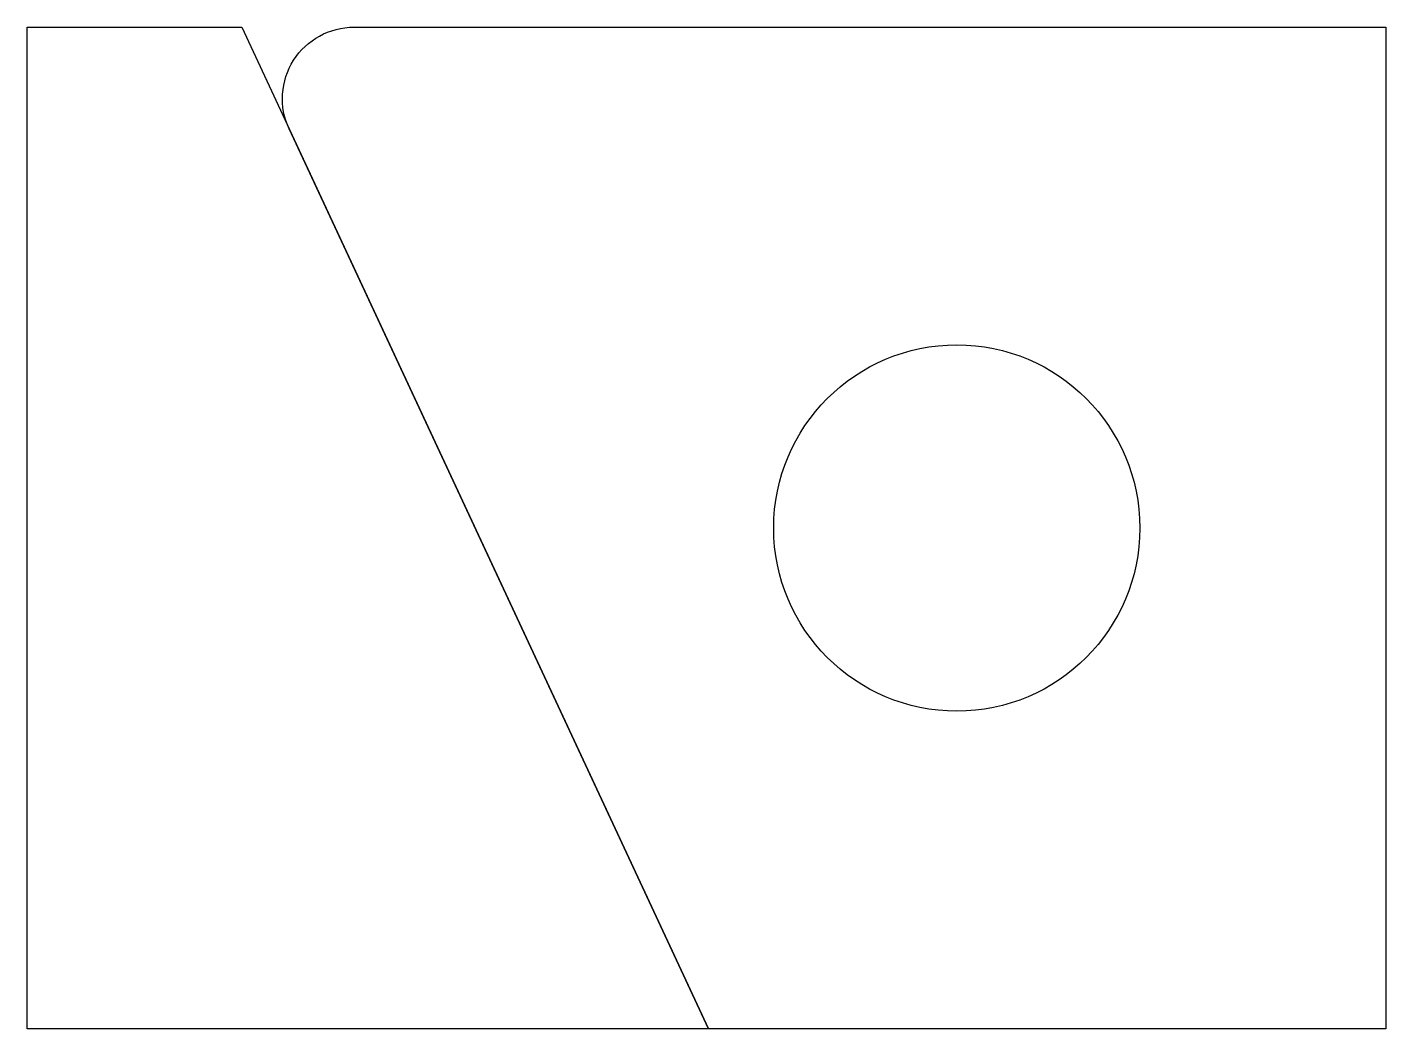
# Model space of a CAD drawing. Header units: inches. Extents: x -1.024 to -0.074, y 0.65 to 1.35.
import ezdxf

# ---------------------------------------------------------------- set-up
doc = ezdxf.new("R2010")
doc.units = ezdxf.units.IN
doc.layers.get('0').update_dxf_attribs({"linetype": 'CONTINUOUS'})

msp = doc.modelspace()

# ---------------------------------------------------------------- linework, layer by layer
msp.add_lwpolyline([(-0.87402, 1.35), (-0.5476, 0.65), (-1.02402, 0.65), (-1.02402, 1.35)], close=True)
msp.add_lwpolyline([(-0.5476, 0.65), (-0.84085, 1.27887, -0.548619), (-0.79553, 1.35), (-0.07402, 1.35), (-0.07402, 0.65)], format="xyb", close=True)
msp.add_circle((-0.37402, 1), 0.128)

doc.saveas('drawing.dxf')
